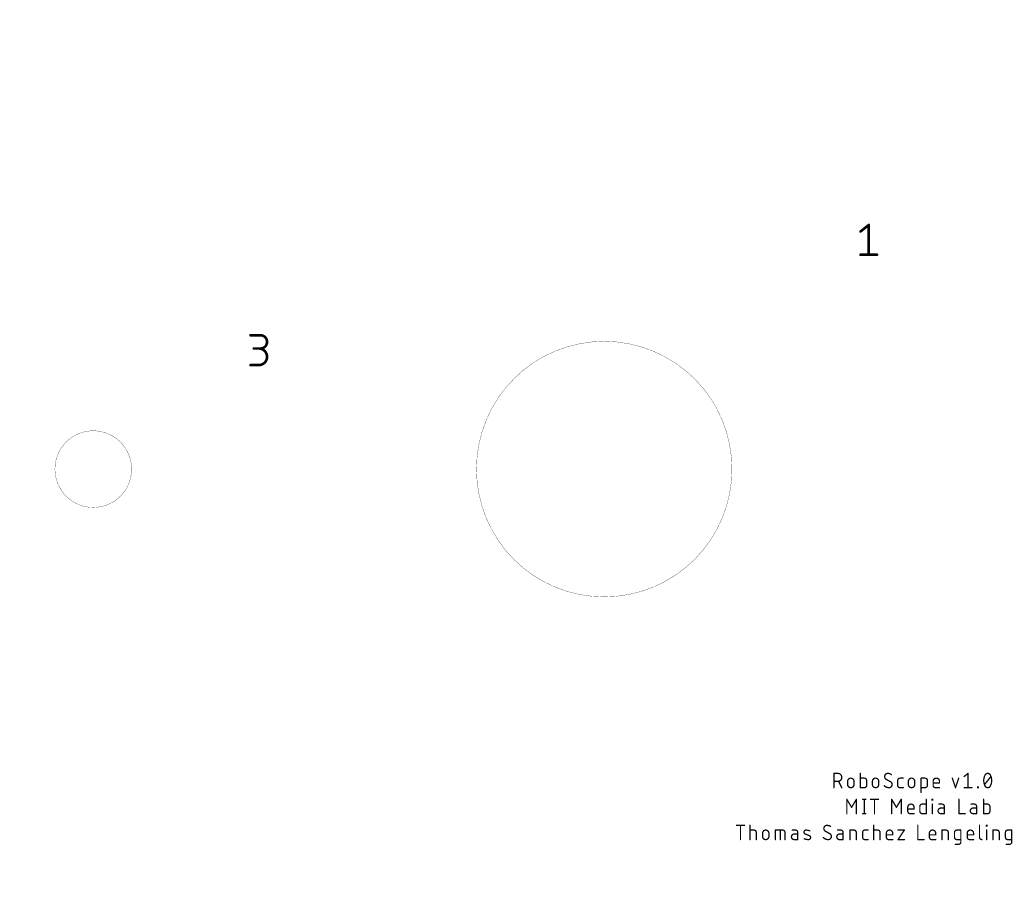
# Model space of a CAD drawing. Extents: x 2 to 74, y 3 to 153.
# Drawn here: x 35.22 to 74.1, y 3.09 to 36.67 of the extents above; entities that cross this region are included whole.
import ezdxf

# ---------------------------------------------------------------- set-up
doc = ezdxf.new("R2010")
doc.units = 0
doc.layers.add('20', color=31, linetype='CONTINUOUS')
doc.layers.add('21', color=253, linetype='CONTINUOUS')

msp = doc.modelspace()

# ---------------------------------------------------------------- linework, layer by layer
at = {"layer": '20', "const_width": 0.01}
for points in [[(74.0933, 153.0944), (74.0933, 3.0944)], [(74.0933, 3.0944), (2.0933, 3.0944)]]:
    msp.add_lwpolyline(points, dxfattribs=at)
at = {"layer": '20'}
for points, const_width in [([(58.0933, 14.0944, 1), (58.0933, 24.0944, 1), (58.0933, 14.0944)], 0.01), ([(38.0933, 17.5944, 1), (38.0933, 20.5944, 1), (38.0933, 17.5944)], 0.01), ([(74.0908, 3.0944, 1), (74.0958, 3.0944)], 0.005), ([(74.0933, 3.0919, 1), (74.0933, 3.0969)], 0.005)]:
    msp.add_lwpolyline(points, format="xyb", dxfattribs=dict(at, const_width=const_width))
at = {"layer": '21'}
for points, const_width in [([(68.1228, 28.3916), (68.4474, 28.6512)], 0.1016), ([(68.4474, 28.6512), (68.4474, 27.4828)], 0.1016), ([(68.1228, 27.4828), (68.7719, 27.4828)], 0.1016), ([(44.2468, 24.3332), (44.6363, 24.3332)], 0.1016), ([(44.6363, 23.8139), (44.3766, 23.8139)], 0.1016), ([(44.2468, 23.1648), (44.5714, 23.1648)], 0.1016), ([(67.0814, 6.6294), (67.0814, 7.1882)], 0.0508), ([(67.0814, 7.1882), (67.2366, 7.1882)], 0.0508), ([(68.1176, 7.1882), (68.1176, 6.6294)], 0.0508), ([(68.2728, 7.0019), (68.1176, 7.0019)], 0.0508), ([(69.6715, 7.0019), (69.7957, 7.0019)], 0.0508), ([(70.495, 6.4431), (70.495, 7.0019)], 0.0508), ([(70.495, 7.0019), (70.6502, 7.0019)], 0.0508), ([(71.7174, 7.0019), (71.8415, 6.6294)], 0.0508), ([(71.8415, 6.6294), (71.9657, 7.0019)], 0.0508), ([(72.1801, 7.064), (72.3353, 7.1882)], 0.0508), ([(72.3353, 7.1882), (72.3353, 6.6294)], 0.0508), ([(72.9792, 6.7536), (73.2276, 7.064)], 0.0508), ([(67.2366, 6.8778), (67.0814, 6.8778)], 0.0508), ([(67.3918, 6.6294), (67.2677, 6.8778)], 0.0508), ([(67.6209, 6.7536), (67.6209, 6.8778)], 0.0508), ([(67.8693, 6.8778), (67.8693, 6.7536)], 0.0508), ([(68.1176, 6.6294), (68.2728, 6.6294)], 0.0508), ([(68.3659, 6.7225), (68.3659, 6.9088)], 0.0508), ([(68.5902, 6.7536), (68.5902, 6.8778)], 0.0508), ([(68.8385, 6.8778), (68.8385, 6.7536)], 0.0508), ([(69.3012, 6.8622), (69.1305, 6.9554)], 0.0508), ([(69.5784, 6.7225), (69.5784, 6.9088)], 0.0508), ([(69.7957, 6.6294), (69.6715, 6.6294)], 0.0508), ([(69.9983, 6.7536), (69.9983, 6.8778)], 0.0508), ([(70.2467, 6.8778), (70.2467, 6.7536)], 0.0508), ([(70.6502, 6.6294), (70.495, 6.6294)], 0.0508), ([(70.7433, 6.9088), (70.7433, 6.7225)], 0.0508), ([(70.9676, 6.7225), (70.9676, 6.8778)], 0.0508), ([(71.2159, 6.8157), (70.9676, 6.8157)], 0.0508), ([(71.2159, 6.6294), (71.0607, 6.6294)], 0.0508), ([(71.2159, 6.8778), (71.2159, 6.8157)], 0.0508), ([(72.1801, 6.6294), (72.4905, 6.6294)], 0.0508), ([(72.7038, 6.6294), (72.7038, 6.6604)], 0.0508), ([(72.7038, 6.6604), (72.7349, 6.6604)], 0.0508), ([(72.7349, 6.6294), (72.7038, 6.6294)], 0.0508), ([(72.7349, 6.6604), (72.7349, 6.6294)], 0.0508), ([(67.5894, 5.6134), (67.5894, 6.1722)], 0.0508), ([(67.5894, 6.1722), (67.7757, 5.8618)], 0.0508), ([(67.7757, 5.8618), (67.9619, 6.1722)], 0.0508), ([(67.9619, 6.1722), (67.9619, 5.6134)], 0.0508), ([(68.2074, 6.1722), (68.3315, 6.1722)], 0.0508), ([(68.2694, 6.1722), (68.2694, 5.6134)], 0.0508), ([(68.5166, 6.1722), (68.827, 6.1722)], 0.0508), ([(68.6718, 5.6134), (68.6718, 6.1722)], 0.0508), ([(69.345, 5.6134), (69.345, 6.1722)], 0.0508), ([(69.345, 6.1722), (69.5313, 5.8618)], 0.0508), ([(69.5313, 5.8618), (69.7176, 6.1722)], 0.0508), ([(69.7176, 6.1722), (69.7176, 5.6134)], 0.0508), ([(69.9741, 5.7065), (69.9741, 5.8618)], 0.0508), ([(70.2224, 5.8618), (70.2224, 5.7997)], 0.0508), ([(70.4467, 5.7065), (70.4467, 5.8928)], 0.0508), ([(70.5398, 5.9859), (70.695, 5.9859)], 0.0508), ([(70.695, 6.1722), (70.695, 5.6134)], 0.0508), ([(70.924, 6.1412), (70.924, 6.1722)], 0.0508), ([(70.924, 6.1722), (70.955, 6.1722)], 0.0508), ([(70.955, 6.1412), (70.924, 6.1412)], 0.0508), ([(70.9395, 5.6134), (70.9395, 5.9859)], 0.0508), ([(70.955, 6.1722), (70.955, 6.1412)], 0.0508), ([(71.3151, 5.9859), (71.1909, 5.9859)], 0.0508), ([(71.4082, 5.8307), (71.2685, 5.8307)], 0.0508), ([(71.4082, 5.6134), (71.4082, 5.8928)], 0.0508), ([(71.9741, 6.1722), (71.9741, 5.6134)], 0.0508), ([(72.577, 5.9859), (72.4528, 5.9859)], 0.0508), ([(72.6701, 5.8307), (72.5304, 5.8307)], 0.0508), ([(72.6701, 5.6134), (72.6701, 5.8928)], 0.0508), ([(72.9396, 6.1722), (72.9396, 5.6134)], 0.0508), ([(73.0948, 5.9859), (72.9396, 5.9859)], 0.0508), ([(73.1879, 5.7065), (73.1879, 5.8928)], 0.0508), ([(68.2074, 5.6134), (68.3315, 5.6134)], 0.0508), ([(70.2224, 5.7997), (69.9741, 5.7997)], 0.0508), ([(70.2224, 5.6134), (70.0672, 5.6134)], 0.0508), ([(70.695, 5.6134), (70.5398, 5.6134)], 0.0508), ([(71.2685, 5.6134), (71.4082, 5.6134)], 0.0508), ([(71.9741, 5.6134), (72.2224, 5.6134)], 0.0508), ([(72.5304, 5.6134), (72.6701, 5.6134)], 0.0508), ([(72.9396, 5.6134), (73.0948, 5.6134)], 0.0508), ([(63.2714, 5.1562), (63.5818, 5.1562)], 0.0508), ([(63.4266, 4.5974), (63.4266, 5.1562)], 0.0508), ([(63.7962, 4.5974), (63.7962, 5.1562)], 0.0508), ([(68.6425, 4.5974), (68.6425, 5.1562)], 0.0508), ([(70.3682, 5.1562), (70.3682, 4.5974)], 0.0508), ([(72.7825, 5.1562), (72.7825, 4.6905)], 0.0508), ([(73.0488, 5.1252), (73.0488, 5.1562)], 0.0508), ([(73.0488, 5.1562), (73.0798, 5.1562)], 0.0508), ([(73.0798, 5.1252), (73.0488, 5.1252)], 0.0508), ([(73.0798, 5.1562), (73.0798, 5.1252)], 0.0508), ([(63.7962, 4.9699), (63.9514, 4.9699)], 0.0508), ([(64.0446, 4.8768), (64.0446, 4.5974)], 0.0508), ([(64.29, 4.7216), (64.29, 4.8458)], 0.0508), ([(64.5383, 4.8458), (64.5383, 4.7216)], 0.0508), ([(64.7948, 4.5974), (64.7948, 4.9699)], 0.0508), ([(64.7948, 4.9699), (65.0742, 4.9699)], 0.0508), ([(64.9811, 4.5974), (64.9811, 4.9699)], 0.0508), ([(65.1674, 4.8768), (65.1674, 4.5974)], 0.0508), ([(65.5762, 4.9699), (65.452, 4.9699)], 0.0508), ([(65.6693, 4.8147), (65.5296, 4.8147)], 0.0508), ([(65.6693, 4.5974), (65.6693, 4.8768)], 0.0508), ([(66.1194, 4.7526), (65.9642, 4.8147)], 0.0508), ([(66.9213, 4.8302), (66.7506, 4.9234)], 0.0508), ([(67.3501, 4.9699), (67.2259, 4.9699)], 0.0508), ([(67.4432, 4.8147), (67.3035, 4.8147)], 0.0508), ([(67.4432, 4.5974), (67.4432, 4.8768)], 0.0508), ([(67.7098, 4.5974), (67.7098, 4.9699)], 0.0508), ([(67.7098, 4.9699), (67.865, 4.9699)], 0.0508), ([(67.9582, 4.8768), (67.9582, 4.5974)], 0.0508), ([(68.2043, 4.6905), (68.2043, 4.8768)], 0.0508), ([(68.2974, 4.9699), (68.4216, 4.9699)], 0.0508), ([(68.6425, 4.9699), (68.7977, 4.9699)], 0.0508), ([(68.8909, 4.8768), (68.8909, 4.5974)], 0.0508), ([(69.1363, 4.6905), (69.1363, 4.8458)], 0.0508), ([(69.3846, 4.7837), (69.1363, 4.7837)], 0.0508), ([(69.3846, 4.8458), (69.3846, 4.7837)], 0.0508), ([(69.5935, 4.9699), (69.8418, 4.9699)], 0.0508), ([(69.8418, 4.9699), (69.5935, 4.5974)], 0.0508), ([(70.8188, 4.6905), (70.8188, 4.8458)], 0.0508), ([(71.0671, 4.7837), (70.8188, 4.7837)], 0.0508), ([(71.0671, 4.8458), (71.0671, 4.7837)], 0.0508), ([(71.3125, 4.5974), (71.3125, 4.9699)], 0.0508), ([(71.3125, 4.9699), (71.4678, 4.9699)], 0.0508), ([(71.5609, 4.8768), (71.5609, 4.5974)], 0.0508), ([(71.8034, 4.6905), (71.8034, 4.8768)], 0.0508), ([(71.8965, 4.9699), (72.0518, 4.9699)], 0.0508), ([(72.0518, 4.9699), (72.0518, 4.5043)], 0.0508), ([(72.3001, 4.6905), (72.3001, 4.8458)], 0.0508), ([(72.5484, 4.7837), (72.3001, 4.7837)], 0.0508), ([(72.5484, 4.8458), (72.5484, 4.7837)], 0.0508), ([(73.0643, 4.5974), (73.0643, 4.9699)], 0.0508), ([(73.3059, 4.5974), (73.3059, 4.9699)], 0.0508), ([(73.3059, 4.9699), (73.4611, 4.9699)], 0.0508), ([(73.5543, 4.8768), (73.5543, 4.5974)], 0.0508), ([(73.7968, 4.6905), (73.7968, 4.8768)], 0.0508), ([(73.8899, 4.9699), (74.0451, 4.9699)], 0.0508), ([(74.0451, 4.9699), (74.0451, 4.5043)], 0.0508), ([(65.5296, 4.5974), (65.6693, 4.5974)], 0.0508), ([(67.3035, 4.5974), (67.4432, 4.5974)], 0.0508), ([(68.4216, 4.5974), (68.2974, 4.5974)], 0.0508), ([(69.3846, 4.5974), (69.2294, 4.5974)], 0.0508), ([(69.5935, 4.5974), (69.8418, 4.5974)], 0.0508), ([(70.3682, 4.5974), (70.6166, 4.5974)], 0.0508), ([(71.0671, 4.5974), (70.9119, 4.5974)], 0.0508), ([(71.9586, 4.4111), (71.8345, 4.4111)], 0.0508), ([(72.0518, 4.5974), (71.8965, 4.5974)], 0.0508), ([(72.5484, 4.5974), (72.3932, 4.5974)], 0.0508), ([(73.952, 4.4111), (73.8278, 4.4111)], 0.0508), ([(74.0451, 4.5974), (73.8899, 4.5974)], 0.0508)]:
    msp.add_lwpolyline(points, dxfattribs=dict(at, const_width=const_width))
for points, const_width in [([(68.1069, 28.4114, 1), (68.1387, 28.3717)], 0.0508), ([(68.4728, 28.6512, 1), (68.422, 28.6512)], 0.0508), ([(68.4632, 28.6314, 1), (68.4315, 28.671)], 0.0508), ([(68.1228, 27.5082, 1), (68.1228, 27.4574)], 0.0508), ([(68.422, 27.4828, 1), (68.4728, 27.4828)], 0.0508), ([(68.7719, 27.4574, 1), (68.7719, 27.5082)], 0.0508), ([(44.2468, 24.3586, 1), (44.2468, 24.3078)], 0.0508), ([(44.6363, 23.8139, 1), (44.6363, 24.3332)], 0.1016), ([(44.6363, 24.3586, 1), (44.6363, 24.3078)], 0.0508), ([(44.6363, 24.3078, 1), (44.6363, 24.3586)], 0.0508), ([(44.3766, 23.8393, 1), (44.3766, 23.7885)], 0.0508), ([(44.5714, 23.1648, 1), (44.5714, 23.8139)], 0.1016), ([(44.5714, 23.8393, 1), (44.5714, 23.7885)], 0.0508), ([(44.6363, 23.8393, 1), (44.6363, 23.7885)], 0.0508), ([(44.6363, 23.7885, 1), (44.6363, 23.8393)], 0.0508), ([(44.2468, 23.1902, 1), (44.2468, 23.1394)], 0.0508), ([(44.5714, 23.1902, 1), (44.5714, 23.1394)], 0.0508), ([(44.5714, 23.1394, 1), (44.5714, 23.1902)], 0.0508), ([(67.0941, 7.1882, 1), (67.0687, 7.1882)], 0.0254), ([(67.0814, 7.2009, 1), (67.0814, 7.1755)], 0.0254), ([(67.2366, 6.8778, 1), (67.2366, 7.1882)], 0.0508), ([(67.2366, 7.2009, 1), (67.2366, 7.1755)], 0.0254), ([(67.2366, 7.1755, 1), (67.2366, 7.2009)], 0.0254), ([(67.8692, 6.8778, 1), (67.6209, 6.8778)], 0.0508), ([(68.1303, 7.1882, 1), (68.1049, 7.1882)], 0.0254), ([(68.1176, 7.0146, 1), (68.1176, 6.9892)], 0.0254), ([(68.3659, 6.9088, 0.4142), (68.2728, 7.0019)], 0.0508), ([(68.2728, 7.0146, 1), (68.2728, 6.9892)], 0.0254), ([(68.2728, 6.9892, 1), (68.2728, 7.0146)], 0.0254), ([(68.8385, 6.8778, 1), (68.5902, 6.8778)], 0.0508), ([(69.1926, 7.1882, 0.4142), (69.0684, 7.064)], 0.0508), ([(69.0684, 7.064, 0.2656), (69.1305, 6.9554)], 0.0508), ([(69.0811, 7.064, 1), (69.0557, 7.064)], 0.0254), ([(69.0557, 7.064, 1), (69.0811, 7.064)], 0.0254), ([(69.3323, 7.1416, 0.1623), (69.1926, 7.1882)], 0.0508), ([(69.1926, 7.2009, 1), (69.1926, 7.1755)], 0.0254), ([(69.1926, 7.1755, 1), (69.1926, 7.2009)], 0.0254), ([(69.3247, 7.1315, 1), (69.3399, 7.1518)], 0.0254), ([(69.6715, 7.0019, 0.4142), (69.5784, 6.9088)], 0.0508), ([(69.6715, 7.0146, 1), (69.6715, 6.9892)], 0.0254), ([(69.6715, 6.9892, 1), (69.6715, 7.0146)], 0.0254), ([(69.7957, 6.9892, 1), (69.7957, 7.0146)], 0.0254), ([(70.2467, 6.8778, 1), (69.9983, 6.8778)], 0.0508), ([(70.5077, 7.0019, 1), (70.4823, 7.0019)], 0.0254), ([(70.495, 7.0146, 1), (70.495, 6.9892)], 0.0254), ([(70.7433, 6.9088, 0.4142), (70.6502, 7.0019)], 0.0508), ([(70.6502, 7.0146, 1), (70.6502, 6.9892)], 0.0254), ([(70.6502, 6.9892, 1), (70.6502, 7.0146)], 0.0254), ([(71.2159, 6.8778, 1), (70.9676, 6.8778)], 0.0508), ([(71.7294, 7.0059, 1), (71.7053, 6.9979)], 0.0254), ([(71.9778, 6.9979, 1), (71.9537, 7.0059)], 0.0254), ([(72.1722, 7.0739, 1), (72.188, 7.0541)], 0.0254), ([(72.348, 7.1882, 1), (72.3226, 7.1882)], 0.0254), ([(72.3433, 7.1783, 1), (72.3274, 7.1981)], 0.0254), ([(72.9948, 7.1106, 0.1139), (72.9482, 6.9088)], 0.0508), ([(72.9827, 7.1147, 1), (73.0068, 7.1065)], 0.0254), ([(73.1034, 7.1882, 0.3205), (72.9948, 7.1106)], 0.0508), ([(73.0062, 7.105, 1), (72.9833, 7.1162)], 0.0254), ([(73.2121, 7.1106, 0.3205), (73.1034, 7.1882)], 0.0508), ([(73.1034, 7.2009, 1), (73.1034, 7.1755)], 0.0254), ([(73.1034, 7.1755, 1), (73.1034, 7.2009)], 0.0254), ([(73.2586, 6.9088, 0.1139), (73.2121, 7.1106)], 0.0508), ([(73.2235, 7.1162, 1), (73.2007, 7.105)], 0.0254), ([(73.2001, 7.1065, 1), (73.2241, 7.1147)], 0.0254), ([(73.2375, 7.0561, 1), (73.2177, 7.072)], 0.0254), ([(67.0814, 6.8905, 1), (67.0814, 6.8651)], 0.0254), ([(67.0687, 6.6294, 1), (67.0941, 6.6294)], 0.0254), ([(67.2366, 6.8905, 1), (67.2366, 6.8651)], 0.0254), ([(67.2366, 6.8651, 1), (67.2366, 6.8905)], 0.0254), ([(67.279, 6.8834, 1), (67.2563, 6.8721)], 0.0254), ([(67.3805, 6.6237, 1), (67.4032, 6.6351)], 0.0254), ([(67.6336, 6.8778, 1), (67.6082, 6.8778)], 0.0254), ([(67.6082, 6.8778, 1), (67.6336, 6.8778)], 0.0254), ([(67.6209, 6.7536, 1), (67.8693, 6.7536)], 0.0508), ([(67.6336, 6.7536, 1), (67.6082, 6.7536)], 0.0254), ([(67.6082, 6.7536, 1), (67.6336, 6.7536)], 0.0254), ([(67.8565, 6.8778, 1), (67.8819, 6.8778)], 0.0254), ([(67.882, 6.8778, 1), (67.8566, 6.8778)], 0.0254), ([(67.882, 6.7536, 1), (67.8566, 6.7536)], 0.0254), ([(67.8566, 6.7536, 1), (67.882, 6.7536)], 0.0254), ([(68.1176, 6.6421, 1), (68.1176, 6.6167)], 0.0254), ([(68.1049, 6.6294, 1), (68.1303, 6.6294)], 0.0254), ([(68.2728, 6.6294, 0.4142), (68.3659, 6.7225)], 0.0508), ([(68.2728, 6.6421, 1), (68.2728, 6.6167)], 0.0254), ([(68.2728, 6.6167, 1), (68.2728, 6.6421)], 0.0254), ([(68.3786, 6.9088, 1), (68.3532, 6.9088)], 0.0254), ([(68.3532, 6.9088, 1), (68.3786, 6.9088)], 0.0254), ([(68.3786, 6.7225, 1), (68.3532, 6.7225)], 0.0254), ([(68.3532, 6.7225, 1), (68.3786, 6.7225)], 0.0254), ([(68.6029, 6.8778, 1), (68.5775, 6.8778)], 0.0254), ([(68.5775, 6.8778, 1), (68.6029, 6.8778)], 0.0254), ([(68.5902, 6.7536, 1), (68.8385, 6.7536)], 0.0508), ([(68.6029, 6.7536, 1), (68.5775, 6.7536)], 0.0254), ([(68.5775, 6.7536, 1), (68.6029, 6.7536)], 0.0254), ([(68.8512, 6.8778, 1), (68.8258, 6.8778)], 0.0254), ([(68.8258, 6.8778, 1), (68.8512, 6.8778)], 0.0254), ([(68.8512, 6.7536, 1), (68.8258, 6.7536)], 0.0254), ([(68.8258, 6.7536, 1), (68.8512, 6.7536)], 0.0254), ([(69.0529, 6.707, 0.2), (69.2391, 6.6294)], 0.0508), ([(69.0619, 6.716, 1), (69.0439, 6.6981)], 0.0254), ([(69.1366, 6.9665, 1), (69.1244, 6.9442)], 0.0254), ([(69.124, 6.9444, 1), (69.1369, 6.9663)], 0.0254), ([(69.2391, 6.6294, 0.4142), (69.3633, 6.7536)], 0.0508), ([(69.2391, 6.6421, 1), (69.2391, 6.6167)], 0.0254), ([(69.2391, 6.6167, 1), (69.2391, 6.6421)], 0.0254), ([(69.3077, 6.8732, 1), (69.2948, 6.8513)], 0.0254), ([(69.3633, 6.7536, 0.2656), (69.3012, 6.8622)], 0.0508), ([(69.2952, 6.8511, 1), (69.3073, 6.8734)], 0.0254), ([(69.376, 6.7536, 1), (69.3506, 6.7536)], 0.0254), ([(69.3506, 6.7536, 1), (69.376, 6.7536)], 0.0254), ([(69.591, 6.9088, 1), (69.5657, 6.9088)], 0.0254), ([(69.5657, 6.9088, 1), (69.591, 6.9088)], 0.0254), ([(69.5784, 6.7225, 0.4142), (69.6715, 6.6294)], 0.0508), ([(69.591, 6.7225, 1), (69.5657, 6.7225)], 0.0254), ([(69.5657, 6.7225, 1), (69.591, 6.7225)], 0.0254), ([(69.6715, 6.6421, 1), (69.6715, 6.6167)], 0.0254), ([(69.6715, 6.6167, 1), (69.6715, 6.6421)], 0.0254), ([(69.7957, 6.6167, 1), (69.7957, 6.6421)], 0.0254), ([(70.011, 6.8778, 1), (69.9856, 6.8778)], 0.0254), ([(69.9856, 6.8778, 1), (70.011, 6.8778)], 0.0254), ([(69.9983, 6.7536, 1), (70.2467, 6.7536)], 0.0508), ([(70.011, 6.7536, 1), (69.9856, 6.7536)], 0.0254), ([(69.9856, 6.7536, 1), (70.011, 6.7536)], 0.0254), ([(70.2594, 6.8778, 1), (70.234, 6.8778)], 0.0254), ([(70.234, 6.8778, 1), (70.2594, 6.8778)], 0.0254), ([(70.2594, 6.7536, 1), (70.234, 6.7536)], 0.0254), ([(70.234, 6.7536, 1), (70.2594, 6.7536)], 0.0254), ([(70.495, 6.6421, 1), (70.495, 6.6167)], 0.0254), ([(70.6502, 6.6294, 0.4142), (70.7433, 6.7225)], 0.0508), ([(70.6502, 6.6421, 1), (70.6502, 6.6167)], 0.0254), ([(70.6502, 6.6167, 1), (70.6502, 6.6421)], 0.0254), ([(70.756, 6.9088, 1), (70.7306, 6.9088)], 0.0254), ([(70.7306, 6.9088, 1), (70.756, 6.9088)], 0.0254), ([(70.756, 6.7225, 1), (70.7306, 6.7225)], 0.0254), ([(70.7306, 6.7225, 1), (70.756, 6.7225)], 0.0254), ([(70.9803, 6.8778, 1), (70.9549, 6.8778)], 0.0254), ([(70.9549, 6.8778, 1), (70.9803, 6.8778)], 0.0254), ([(70.9676, 6.8284, 1), (70.9676, 6.803)], 0.0254), ([(70.9676, 6.7225, 0.4142), (71.0607, 6.6294)], 0.0508), ([(70.9803, 6.7225, 1), (70.9549, 6.7225)], 0.0254), ([(70.9549, 6.7225, 1), (70.9803, 6.7225)], 0.0254), ([(71.0607, 6.6421, 1), (71.0607, 6.6167)], 0.0254), ([(71.0607, 6.6167, 1), (71.0607, 6.6421)], 0.0254), ([(71.2286, 6.8778, 1), (71.2032, 6.8778)], 0.0254), ([(71.2032, 6.8778, 1), (71.2286, 6.8778)], 0.0254), ([(71.2032, 6.8157, 1), (71.2286, 6.8157)], 0.0254), ([(71.2159, 6.803, 1), (71.2159, 6.8284)], 0.0254), ([(71.2159, 6.6167, 1), (71.2159, 6.6421)], 0.0254), ([(71.8295, 6.6334, 1), (71.8536, 6.6254)], 0.0254), ([(71.8295, 6.6254, 1), (71.8536, 6.6334)], 0.0254), ([(72.1801, 6.6421, 1), (72.1801, 6.6167)], 0.0254), ([(72.3226, 6.6294, 1), (72.348, 6.6294)], 0.0254), ([(72.4905, 6.6167, 1), (72.4905, 6.6421)], 0.0254), ([(72.7165, 6.6604, 1), (72.6911, 6.6604)], 0.0254), ([(72.7038, 6.6731, 1), (72.7038, 6.6477)], 0.0254), ([(72.7038, 6.6421, 1), (72.7038, 6.6167)], 0.0254), ([(72.6911, 6.6294, 1), (72.7165, 6.6294)], 0.0254), ([(72.7476, 6.6604, 1), (72.7222, 6.6604)], 0.0254), ([(72.7222, 6.6294, 1), (72.7476, 6.6294)], 0.0254), ([(72.7349, 6.6477, 1), (72.7349, 6.6731)], 0.0254), ([(72.7349, 6.6167, 1), (72.7349, 6.6421)], 0.0254), ([(72.9482, 6.9088, 0.1139), (72.9948, 6.707)], 0.0508), ([(72.9609, 6.9088, 1), (72.9355, 6.9088)], 0.0254), ([(72.9355, 6.9088, 1), (72.9609, 6.9088)], 0.0254), ([(72.9693, 6.7615, 1), (72.9892, 6.7456)], 0.0254), ([(73.0068, 6.7111, 1), (72.9827, 6.7029)], 0.0254), ([(72.9948, 6.707, 0.3205), (73.1034, 6.6294)], 0.0508), ([(72.9833, 6.7014, 1), (73.0062, 6.7126)], 0.0254), ([(73.1034, 6.6294, 0.3205), (73.2121, 6.707)], 0.0508), ([(73.1034, 6.6421, 1), (73.1034, 6.6167)], 0.0254), ([(73.1034, 6.6167, 1), (73.1034, 6.6421)], 0.0254), ([(73.2006, 6.7126, 1), (73.2235, 6.7014)], 0.0254), ([(73.2121, 6.707, 0.1139), (73.2586, 6.9088)], 0.0508), ([(73.2241, 6.7029, 1), (73.2, 6.7111)], 0.0254), ([(73.2713, 6.9088, 1), (73.2459, 6.9088)], 0.0254), ([(73.2459, 6.9088, 1), (73.2713, 6.9088)], 0.0254), ([(70.4823, 6.4431, 1), (70.5077, 6.4431)], 0.0254), ([(67.6021, 6.1722, 1), (67.5767, 6.1722)], 0.0254), ([(67.6003, 6.1787, 1), (67.5785, 6.1657)], 0.0254), ([(67.7648, 5.8683, 1), (67.7866, 5.8552)], 0.0254), ([(67.7648, 5.8552, 1), (67.7866, 5.8683)], 0.0254), ([(67.9746, 6.1722, 1), (67.9492, 6.1722)], 0.0254), ([(67.9728, 6.1657, 1), (67.951, 6.1787)], 0.0254), ([(68.2074, 6.1849, 1), (68.2074, 6.1595)], 0.0254), ([(68.2821, 6.1722, 1), (68.2567, 6.1722)], 0.0254), ([(68.3315, 6.1595, 1), (68.3315, 6.1849)], 0.0254), ([(68.5166, 6.1849, 1), (68.5166, 6.1595)], 0.0254), ([(68.6845, 6.1722, 1), (68.6591, 6.1722)], 0.0254), ([(68.827, 6.1595, 1), (68.827, 6.1849)], 0.0254), ([(69.3577, 6.1722, 1), (69.3323, 6.1722)], 0.0254), ([(69.3559, 6.1787, 1), (69.3342, 6.1657)], 0.0254), ([(69.5204, 5.8683, 1), (69.5422, 5.8552)], 0.0254), ([(69.5204, 5.8552, 1), (69.5422, 5.8683)], 0.0254), ([(69.7303, 6.1722, 1), (69.7049, 6.1722)], 0.0254), ([(69.7285, 6.1657, 1), (69.7067, 6.1787)], 0.0254), ([(70.2224, 5.8618, 1), (69.9741, 5.8618)], 0.0508), ([(69.9868, 5.8618, 1), (69.9614, 5.8618)], 0.0254), ([(69.9614, 5.8618, 1), (69.9868, 5.8618)], 0.0254), ([(70.2351, 5.8618, 1), (70.2097, 5.8618)], 0.0254), ([(70.2097, 5.8618, 1), (70.2351, 5.8618)], 0.0254), ([(70.5398, 5.9859, 0.4142), (70.4467, 5.8928)], 0.0508), ([(70.4594, 5.8928, 1), (70.434, 5.8928)], 0.0254), ([(70.434, 5.8928, 1), (70.4594, 5.8928)], 0.0254), ([(70.5398, 5.9986, 1), (70.5398, 5.9732)], 0.0254), ([(70.5398, 5.9732, 1), (70.5398, 5.9986)], 0.0254), ([(70.7077, 6.1722, 1), (70.6823, 6.1722)], 0.0254), ([(70.695, 5.9732, 1), (70.695, 5.9986)], 0.0254), ([(70.9367, 6.1722, 1), (70.9113, 6.1722)], 0.0254), ([(70.924, 6.1849, 1), (70.924, 6.1595)], 0.0254), ([(70.924, 6.1539, 1), (70.924, 6.1285)], 0.0254), ([(70.9113, 6.1412, 1), (70.9367, 6.1412)], 0.0254), ([(70.9522, 5.9859, 1), (70.9268, 5.9859)], 0.0254), ([(70.9677, 6.1722, 1), (70.9423, 6.1722)], 0.0254), ([(70.9423, 6.1412, 1), (70.9677, 6.1412)], 0.0254), ([(70.955, 6.1595, 1), (70.955, 6.1849)], 0.0254), ([(70.955, 6.1285, 1), (70.955, 6.1539)], 0.0254), ([(71.2685, 5.8307, 1), (71.2685, 5.6134)], 0.0508), ([(71.1909, 5.9986, 1), (71.1909, 5.9732)], 0.0254), ([(71.2685, 5.8434, 1), (71.2685, 5.818)], 0.0254), ([(71.2685, 5.818, 1), (71.2685, 5.8434)], 0.0254), ([(71.4082, 5.8928, 0.4142), (71.3151, 5.9859)], 0.0508), ([(71.3151, 5.9986, 1), (71.3151, 5.9732)], 0.0254), ([(71.3151, 5.9732, 1), (71.3151, 5.9986)], 0.0254), ([(71.4209, 5.8928, 1), (71.3955, 5.8928)], 0.0254), ([(71.3955, 5.8928, 1), (71.4209, 5.8928)], 0.0254), ([(71.4082, 5.818, 1), (71.4082, 5.8434)], 0.0254), ([(71.9868, 6.1722, 1), (71.9614, 6.1722)], 0.0254), ([(72.5304, 5.8307, 1), (72.5304, 5.6134)], 0.0508), ([(72.4528, 5.9986, 1), (72.4528, 5.9732)], 0.0254), ([(72.5304, 5.8434, 1), (72.5304, 5.818)], 0.0254), ([(72.5304, 5.818, 1), (72.5304, 5.8434)], 0.0254), ([(72.6701, 5.8928, 0.4142), (72.577, 5.9859)], 0.0508), ([(72.577, 5.9986, 1), (72.577, 5.9732)], 0.0254), ([(72.577, 5.9732, 1), (72.577, 5.9986)], 0.0254), ([(72.6828, 5.8928, 1), (72.6574, 5.8928)], 0.0254), ([(72.6574, 5.8928, 1), (72.6828, 5.8928)], 0.0254), ([(72.6701, 5.818, 1), (72.6701, 5.8434)], 0.0254), ([(72.9523, 6.1722, 1), (72.9269, 6.1722)], 0.0254), ([(72.9396, 5.9986, 1), (72.9396, 5.9732)], 0.0254), ([(73.1879, 5.8928, 0.4142), (73.0948, 5.9859)], 0.0508), ([(73.0948, 5.9986, 1), (73.0948, 5.9732)], 0.0254), ([(73.0948, 5.9732, 1), (73.0948, 5.9986)], 0.0254), ([(73.2006, 5.8928, 1), (73.1752, 5.8928)], 0.0254), ([(73.1752, 5.8928, 1), (73.2006, 5.8928)], 0.0254), ([(67.5767, 5.6134, 1), (67.6021, 5.6134)], 0.0254), ([(67.9492, 5.6134, 1), (67.9746, 5.6134)], 0.0254), ([(68.2074, 5.6261, 1), (68.2074, 5.6007)], 0.0254), ([(68.2567, 5.6134, 1), (68.2821, 5.6134)], 0.0254), ([(68.3315, 5.6007, 1), (68.3315, 5.6261)], 0.0254), ([(68.6591, 5.6134, 1), (68.6845, 5.6134)], 0.0254), ([(69.3323, 5.6134, 1), (69.3577, 5.6134)], 0.0254), ([(69.7049, 5.6134, 1), (69.7303, 5.6134)], 0.0254), ([(69.9741, 5.8124, 1), (69.9741, 5.787)], 0.0254), ([(69.9741, 5.7065, 0.4142), (70.0672, 5.6134)], 0.0508), ([(69.9868, 5.7065, 1), (69.9614, 5.7065)], 0.0254), ([(69.9614, 5.7065, 1), (69.9868, 5.7065)], 0.0254), ([(70.0672, 5.6261, 1), (70.0672, 5.6007)], 0.0254), ([(70.0672, 5.6007, 1), (70.0672, 5.6261)], 0.0254), ([(70.2097, 5.7997, 1), (70.2351, 5.7997)], 0.0254), ([(70.2224, 5.787, 1), (70.2224, 5.8124)], 0.0254), ([(70.2224, 5.6007, 1), (70.2224, 5.6261)], 0.0254), ([(70.4467, 5.7065, 0.4142), (70.5398, 5.6134)], 0.0508), ([(70.4594, 5.7065, 1), (70.434, 5.7065)], 0.0254), ([(70.434, 5.7065, 1), (70.4594, 5.7065)], 0.0254), ([(70.5398, 5.6261, 1), (70.5398, 5.6007)], 0.0254), ([(70.5398, 5.6007, 1), (70.5398, 5.6261)], 0.0254), ([(70.6823, 5.6134, 1), (70.7077, 5.6134)], 0.0254), ([(70.695, 5.6007, 1), (70.695, 5.6261)], 0.0254), ([(70.9268, 5.6134, 1), (70.9522, 5.6134)], 0.0254), ([(71.2685, 5.6261, 1), (71.2685, 5.6007)], 0.0254), ([(71.2685, 5.6007, 1), (71.2685, 5.6261)], 0.0254), ([(71.3955, 5.6134, 1), (71.4209, 5.6134)], 0.0254), ([(71.4082, 5.6007, 1), (71.4082, 5.6261)], 0.0254), ([(71.9741, 5.6261, 1), (71.9741, 5.6007)], 0.0254), ([(71.9614, 5.6134, 1), (71.9868, 5.6134)], 0.0254), ([(72.2224, 5.6007, 1), (72.2224, 5.6261)], 0.0254), ([(72.5304, 5.6261, 1), (72.5304, 5.6007)], 0.0254), ([(72.5304, 5.6007, 1), (72.5304, 5.6261)], 0.0254), ([(72.6574, 5.6134, 1), (72.6828, 5.6134)], 0.0254), ([(72.6701, 5.6007, 1), (72.6701, 5.6261)], 0.0254), ([(72.9396, 5.6261, 1), (72.9396, 5.6007)], 0.0254), ([(72.9269, 5.6134, 1), (72.9523, 5.6134)], 0.0254), ([(73.0948, 5.6134, 0.4142), (73.1879, 5.7065)], 0.0508), ([(73.0948, 5.6261, 1), (73.0948, 5.6007)], 0.0254), ([(73.0948, 5.6007, 1), (73.0948, 5.6261)], 0.0254), ([(73.2006, 5.7065, 1), (73.1752, 5.7065)], 0.0254), ([(73.1752, 5.7065, 1), (73.2006, 5.7065)], 0.0254), ([(63.2714, 5.1689, 1), (63.2714, 5.1435)], 0.0254), ([(63.4393, 5.1562, 1), (63.4139, 5.1562)], 0.0254), ([(63.5818, 5.1435, 1), (63.5818, 5.1689)], 0.0254), ([(63.8089, 5.1562, 1), (63.7835, 5.1562)], 0.0254), ([(66.8127, 5.1562, 0.4142), (66.6885, 5.032)], 0.0508), ([(66.6885, 5.032, 0.2656), (66.7506, 4.9234)], 0.0508), ([(66.7012, 5.032, 1), (66.6758, 5.032)], 0.0254), ([(66.8127, 5.1689, 1), (66.8126, 5.1435)], 0.0254), ([(66.9524, 5.1096, 0.1623), (66.8127, 5.1562)], 0.0508), ([(66.8126, 5.1435, 1), (66.8127, 5.1689)], 0.0254), ([(66.9447, 5.0995, 1), (66.96, 5.1198)], 0.0254), ([(68.6552, 5.1562, 1), (68.6298, 5.1562)], 0.0254), ([(70.3809, 5.1562, 1), (70.3555, 5.1562)], 0.0254), ([(72.7952, 5.1562, 1), (72.7698, 5.1562)], 0.0254), ([(73.0615, 5.1562, 1), (73.0361, 5.1562)], 0.0254), ([(73.0488, 5.1689, 1), (73.0488, 5.1435)], 0.0254), ([(73.0488, 5.1379, 1), (73.0488, 5.1125)], 0.0254), ([(73.0361, 5.1252, 1), (73.0615, 5.1252)], 0.0254), ([(73.0925, 5.1562, 1), (73.0671, 5.1562)], 0.0254), ([(73.0671, 5.1252, 1), (73.0925, 5.1252)], 0.0254), ([(73.0798, 5.1435, 1), (73.0798, 5.1689)], 0.0254), ([(73.0798, 5.1125, 1), (73.0798, 5.1379)], 0.0254), ([(63.7962, 4.9826, 1), (63.7962, 4.9572)], 0.0254), ([(64.0446, 4.8768, 0.4142), (63.9514, 4.9699)], 0.0508), ([(63.9514, 4.9826, 1), (63.9514, 4.9572)], 0.0254), ([(63.9514, 4.9572, 1), (63.9514, 4.9826)], 0.0254), ([(64.0573, 4.8768, 1), (64.0319, 4.8768)], 0.0254), ([(64.0319, 4.8768, 1), (64.0573, 4.8768)], 0.0254), ([(64.5383, 4.8458, 1), (64.29, 4.8458)], 0.0508), ([(64.3027, 4.8458, 1), (64.2773, 4.8458)], 0.0254), ([(64.2773, 4.8458, 1), (64.3027, 4.8458)], 0.0254), ([(64.29, 4.7216, 1), (64.5383, 4.7216)], 0.0508), ([(64.3027, 4.7216, 1), (64.2773, 4.7216)], 0.0254), ([(64.2773, 4.7216, 1), (64.3027, 4.7216)], 0.0254), ([(64.551, 4.8458, 1), (64.5256, 4.8458)], 0.0254), ([(64.5256, 4.8458, 1), (64.551, 4.8458)], 0.0254), ([(64.551, 4.7216, 1), (64.5256, 4.7216)], 0.0254), ([(64.5256, 4.7216, 1), (64.551, 4.7216)], 0.0254), ([(64.8075, 4.9699, 1), (64.7821, 4.9699)], 0.0254), ([(64.7948, 4.9826, 1), (64.7948, 4.9572)], 0.0254), ([(64.9938, 4.9699, 1), (64.9684, 4.9699)], 0.0254), ([(65.1674, 4.8768, 0.4142), (65.0742, 4.9699)], 0.0508), ([(65.0742, 4.9826, 1), (65.0742, 4.9572)], 0.0254), ([(65.0742, 4.9572, 1), (65.0742, 4.9826)], 0.0254), ([(65.1801, 4.8768, 1), (65.1547, 4.8768)], 0.0254), ([(65.1547, 4.8768, 1), (65.1801, 4.8768)], 0.0254), ([(65.5296, 4.8147, 1), (65.5296, 4.5974)], 0.0508), ([(65.452, 4.9826, 1), (65.452, 4.9572)], 0.0254), ([(65.5296, 4.8274, 1), (65.5296, 4.802)], 0.0254), ([(65.5296, 4.802, 1), (65.5296, 4.8274)], 0.0254), ([(65.6693, 4.8768, 0.4142), (65.5762, 4.9699)], 0.0508), ([(65.5762, 4.9826, 1), (65.5762, 4.9572)], 0.0254), ([(65.5762, 4.9572, 1), (65.5762, 4.9826)], 0.0254), ([(65.682, 4.8768, 1), (65.6566, 4.8768)], 0.0254), ([(65.6566, 4.8768, 1), (65.682, 4.8768)], 0.0254), ([(65.6693, 4.802, 1), (65.6693, 4.8274)], 0.0254), ([(65.9952, 4.9699, 0.8318), (65.9642, 4.8147)], 0.0508), ([(65.9689, 4.8265, 1), (65.9595, 4.8029)], 0.0254), ([(65.9595, 4.8029, 1), (65.9689, 4.8265)], 0.0254), ([(66.1349, 4.9389, 0.1025), (65.9952, 4.9699)], 0.0508), ([(65.9954, 4.9826, 1), (65.995, 4.9572)], 0.0254), ([(65.995, 4.9572, 1), (65.9954, 4.9826)], 0.0254), ([(66.0884, 4.5974, 0.8318), (66.1194, 4.7526)], 0.0508), ([(66.1241, 4.7644, 1), (66.1147, 4.7408)], 0.0254), ([(66.1147, 4.7408, 1), (66.1241, 4.7644)], 0.0254), ([(66.1297, 4.9273, 1), (66.1401, 4.9505)], 0.0254), ([(66.682, 4.684, 1), (66.6639, 4.6661)], 0.0254), ([(66.673, 4.675, 0.2), (66.8592, 4.5974)], 0.0508), ([(66.6758, 5.032, 1), (66.7012, 5.032)], 0.0254), ([(66.7566, 4.9345, 1), (66.7445, 4.9122)], 0.0254), ([(66.7441, 4.9124, 1), (66.757, 4.9343)], 0.0254), ([(66.8592, 4.5974, 0.4142), (66.9834, 4.7216)], 0.0508), ([(66.9278, 4.8412, 1), (66.9149, 4.8193)], 0.0254), ([(66.9834, 4.7216, 0.2656), (66.9213, 4.8302)], 0.0508), ([(66.9152, 4.8191, 1), (66.9274, 4.8414)], 0.0254), ([(66.9961, 4.7216, 1), (66.9707, 4.7216)], 0.0254), ([(66.9707, 4.7216, 1), (66.9961, 4.7216)], 0.0254), ([(67.3035, 4.8147, 1), (67.3035, 4.5974)], 0.0508), ([(67.2259, 4.9826, 1), (67.2259, 4.9572)], 0.0254), ([(67.3035, 4.8274, 1), (67.3035, 4.802)], 0.0254), ([(67.3035, 4.802, 1), (67.3035, 4.8274)], 0.0254), ([(67.4432, 4.8768, 0.4142), (67.3501, 4.9699)], 0.0508), ([(67.3501, 4.9826, 1), (67.3501, 4.9572)], 0.0254), ([(67.3501, 4.9572, 1), (67.3501, 4.9826)], 0.0254), ([(67.4559, 4.8768, 1), (67.4305, 4.8768)], 0.0254), ([(67.4305, 4.8768, 1), (67.4559, 4.8768)], 0.0254), ([(67.4432, 4.802, 1), (67.4432, 4.8274)], 0.0254), ([(67.7225, 4.9699, 1), (67.6971, 4.9699)], 0.0254), ([(67.7098, 4.9826, 1), (67.7098, 4.9572)], 0.0254), ([(67.9582, 4.8768, 0.4142), (67.865, 4.9699)], 0.0508), ([(67.865, 4.9826, 1), (67.865, 4.9572)], 0.0254), ([(67.865, 4.9572, 1), (67.865, 4.9826)], 0.0254), ([(67.9709, 4.8768, 1), (67.9455, 4.8768)], 0.0254), ([(67.9455, 4.8768, 1), (67.9709, 4.8768)], 0.0254), ([(68.2974, 4.9699, 0.4142), (68.2043, 4.8768)], 0.0508), ([(68.2169, 4.8768, 1), (68.1916, 4.8768)], 0.0254), ([(68.1916, 4.8768, 1), (68.2169, 4.8768)], 0.0254), ([(68.2043, 4.6905, 0.4142), (68.2974, 4.5974)], 0.0508), ([(68.2169, 4.6905, 1), (68.1916, 4.6905)], 0.0254), ([(68.1916, 4.6905, 1), (68.2169, 4.6905)], 0.0254), ([(68.2974, 4.9826, 1), (68.2974, 4.9572)], 0.0254), ([(68.2974, 4.9572, 1), (68.2974, 4.9826)], 0.0254), ([(68.4216, 4.9572, 1), (68.4216, 4.9826)], 0.0254), ([(68.6425, 4.9826, 1), (68.6425, 4.9572)], 0.0254), ([(68.8909, 4.8768, 0.4142), (68.7977, 4.9699)], 0.0508), ([(68.7977, 4.9826, 1), (68.7977, 4.9572)], 0.0254), ([(68.7977, 4.9572, 1), (68.7977, 4.9826)], 0.0254), ([(68.9036, 4.8768, 1), (68.8782, 4.8768)], 0.0254), ([(68.8782, 4.8768, 1), (68.9036, 4.8768)], 0.0254), ([(69.3846, 4.8458, 1), (69.1363, 4.8458)], 0.0508), ([(69.149, 4.8458, 1), (69.1236, 4.8458)], 0.0254), ([(69.1236, 4.8458, 1), (69.149, 4.8458)], 0.0254), ([(69.1363, 4.7964, 1), (69.1363, 4.771)], 0.0254), ([(69.1363, 4.6905, 0.4142), (69.2294, 4.5974)], 0.0508), ([(69.149, 4.6905, 1), (69.1236, 4.6905)], 0.0254), ([(69.1236, 4.6905, 1), (69.149, 4.6905)], 0.0254), ([(69.3973, 4.8458, 1), (69.3719, 4.8458)], 0.0254), ([(69.3719, 4.8458, 1), (69.3973, 4.8458)], 0.0254), ([(69.3719, 4.7837, 1), (69.3973, 4.7837)], 0.0254), ([(69.3846, 4.771, 1), (69.3846, 4.7964)], 0.0254), ([(69.5935, 4.9826, 1), (69.5935, 4.9572)], 0.0254), ([(69.8524, 4.9629, 1), (69.8313, 4.977)], 0.0254), ([(69.8418, 4.9572, 1), (69.8418, 4.9826)], 0.0254), ([(71.0671, 4.8458, 1), (70.8188, 4.8458)], 0.0508), ([(70.8315, 4.8458, 1), (70.8061, 4.8458)], 0.0254), ([(70.8061, 4.8458, 1), (70.8315, 4.8458)], 0.0254), ([(70.8188, 4.7964, 1), (70.8188, 4.771)], 0.0254), ([(70.8188, 4.6905, 0.4142), (70.9119, 4.5974)], 0.0508), ([(70.8315, 4.6905, 1), (70.8061, 4.6905)], 0.0254), ([(70.8061, 4.6905, 1), (70.8315, 4.6905)], 0.0254), ([(71.0798, 4.8458, 1), (71.0544, 4.8458)], 0.0254), ([(71.0544, 4.8458, 1), (71.0798, 4.8458)], 0.0254), ([(71.0544, 4.7837, 1), (71.0798, 4.7837)], 0.0254), ([(71.0671, 4.771, 1), (71.0671, 4.7964)], 0.0254), ([(71.3252, 4.9699, 1), (71.2998, 4.9699)], 0.0254), ([(71.3125, 4.9826, 1), (71.3125, 4.9572)], 0.0254), ([(71.5609, 4.8768, 0.4142), (71.4678, 4.9699)], 0.0508), ([(71.4678, 4.9826, 1), (71.4678, 4.9572)], 0.0254), ([(71.4678, 4.9572, 1), (71.4678, 4.9826)], 0.0254), ([(71.5736, 4.8768, 1), (71.5482, 4.8768)], 0.0254), ([(71.5482, 4.8768, 1), (71.5736, 4.8768)], 0.0254), ([(71.8965, 4.9699, 0.4142), (71.8034, 4.8768)], 0.0508), ([(71.8161, 4.8768, 1), (71.7907, 4.8768)], 0.0254), ([(71.7907, 4.8768, 1), (71.8161, 4.8768)], 0.0254), ([(71.8034, 4.6905, 0.4142), (71.8965, 4.5974)], 0.0508), ([(71.8161, 4.6905, 1), (71.7907, 4.6905)], 0.0254), ([(71.7907, 4.6905, 1), (71.8161, 4.6905)], 0.0254), ([(71.8965, 4.9826, 1), (71.8965, 4.9572)], 0.0254), ([(71.8965, 4.9572, 1), (71.8965, 4.9826)], 0.0254), ([(72.0645, 4.9699, 1), (72.0391, 4.9699)], 0.0254), ([(72.0518, 4.9572, 1), (72.0518, 4.9826)], 0.0254), ([(72.5484, 4.8458, 1), (72.3001, 4.8458)], 0.0508), ([(72.3128, 4.8458, 1), (72.2874, 4.8458)], 0.0254), ([(72.2874, 4.8458, 1), (72.3128, 4.8458)], 0.0254), ([(72.3001, 4.7964, 1), (72.3001, 4.771)], 0.0254), ([(72.3001, 4.6905, 0.4142), (72.3932, 4.5974)], 0.0508), ([(72.3128, 4.6905, 1), (72.2874, 4.6905)], 0.0254), ([(72.2874, 4.6905, 1), (72.3128, 4.6905)], 0.0254), ([(72.5611, 4.8458, 1), (72.5357, 4.8458)], 0.0254), ([(72.5357, 4.8458, 1), (72.5611, 4.8458)], 0.0254), ([(72.5357, 4.7837, 1), (72.5611, 4.7837)], 0.0254), ([(72.5484, 4.771, 1), (72.5484, 4.7964)], 0.0254), ([(72.7825, 4.6905, 0.4142), (72.8756, 4.5974)], 0.0508), ([(72.7952, 4.6905, 1), (72.7698, 4.6905)], 0.0254), ([(72.7698, 4.6905, 1), (72.7952, 4.6905)], 0.0254), ([(73.077, 4.9699, 1), (73.0516, 4.9699)], 0.0254), ([(73.3186, 4.9699, 1), (73.2932, 4.9699)], 0.0254), ([(73.3059, 4.9826, 1), (73.3059, 4.9572)], 0.0254), ([(73.5543, 4.8768, 0.4142), (73.4611, 4.9699)], 0.0508), ([(73.4611, 4.9826, 1), (73.4611, 4.9572)], 0.0254), ([(73.4611, 4.9572, 1), (73.4611, 4.9826)], 0.0254), ([(73.567, 4.8768, 1), (73.5416, 4.8768)], 0.0254), ([(73.5416, 4.8768, 1), (73.567, 4.8768)], 0.0254), ([(73.8899, 4.9699, 0.4142), (73.7968, 4.8768)], 0.0508), ([(73.8095, 4.8768, 1), (73.7841, 4.8768)], 0.0254), ([(73.7841, 4.8768, 1), (73.8095, 4.8768)], 0.0254), ([(73.7968, 4.6905, 0.4142), (73.8899, 4.5974)], 0.0508), ([(73.8095, 4.6905, 1), (73.7841, 4.6905)], 0.0254), ([(73.7841, 4.6905, 1), (73.8095, 4.6905)], 0.0254), ([(73.8899, 4.9826, 1), (73.8899, 4.9572)], 0.0254), ([(73.8899, 4.9572, 1), (73.8899, 4.9826)], 0.0254), ([(74.0578, 4.9699, 1), (74.0324, 4.9699)], 0.0254), ([(74.0451, 4.9572, 1), (74.0451, 4.9826)], 0.0254), ([(63.4139, 4.5974, 1), (63.4393, 4.5974)], 0.0254), ([(63.7835, 4.5974, 1), (63.8089, 4.5974)], 0.0254), ([(64.0319, 4.5974, 1), (64.0573, 4.5974)], 0.0254), ([(64.7821, 4.5974, 1), (64.8075, 4.5974)], 0.0254), ([(64.9684, 4.5974, 1), (64.9938, 4.5974)], 0.0254), ([(65.1547, 4.5974, 1), (65.1801, 4.5974)], 0.0254), ([(65.5296, 4.6101, 1), (65.5296, 4.5847)], 0.0254), ([(65.5296, 4.5847, 1), (65.5296, 4.6101)], 0.0254), ([(65.6566, 4.5974, 1), (65.682, 4.5974)], 0.0254), ([(65.6693, 4.5847, 1), (65.6693, 4.6101)], 0.0254), ([(65.9219, 4.6404, 1), (65.9133, 4.6165)], 0.0254), ([(65.9176, 4.6284, 0.083), (66.0884, 4.5974)], 0.0508), ([(66.0885, 4.6101, 1), (66.0882, 4.5847)], 0.0254), ([(66.0882, 4.5847, 1), (66.0885, 4.6101)], 0.0254), ([(66.8592, 4.6101, 1), (66.8592, 4.5847)], 0.0254), ([(66.8592, 4.5847, 1), (66.8592, 4.6101)], 0.0254), ([(67.3035, 4.6101, 1), (67.3035, 4.5847)], 0.0254), ([(67.3035, 4.5847, 1), (67.3035, 4.6101)], 0.0254), ([(67.4305, 4.5974, 1), (67.4559, 4.5974)], 0.0254), ([(67.4432, 4.5847, 1), (67.4432, 4.6101)], 0.0254), ([(67.6971, 4.5974, 1), (67.7225, 4.5974)], 0.0254), ([(67.9455, 4.5974, 1), (67.9709, 4.5974)], 0.0254), ([(68.2974, 4.6101, 1), (68.2974, 4.5847)], 0.0254), ([(68.2974, 4.5847, 1), (68.2974, 4.6101)], 0.0254), ([(68.4216, 4.5847, 1), (68.4216, 4.6101)], 0.0254), ([(68.6298, 4.5974, 1), (68.6552, 4.5974)], 0.0254), ([(68.8782, 4.5974, 1), (68.9036, 4.5974)], 0.0254), ([(69.2294, 4.6101, 1), (69.2294, 4.5847)], 0.0254), ([(69.2294, 4.5847, 1), (69.2294, 4.6101)], 0.0254), ([(69.3846, 4.5847, 1), (69.3846, 4.6101)], 0.0254), ([(69.5935, 4.6101, 1), (69.5935, 4.5847)], 0.0254), ([(69.5829, 4.6044, 1), (69.604, 4.5904)], 0.0254), ([(69.8418, 4.5847, 1), (69.8418, 4.6101)], 0.0254), ([(70.3682, 4.6101, 1), (70.3682, 4.5847)], 0.0254), ([(70.3555, 4.5974, 1), (70.3809, 4.5974)], 0.0254), ([(70.6166, 4.5847, 1), (70.6166, 4.6101)], 0.0254), ([(70.9119, 4.6101, 1), (70.9119, 4.5847)], 0.0254), ([(70.9119, 4.5847, 1), (70.9119, 4.6101)], 0.0254), ([(71.0671, 4.5847, 1), (71.0671, 4.6101)], 0.0254), ([(71.2998, 4.5974, 1), (71.3252, 4.5974)], 0.0254), ([(71.5482, 4.5974, 1), (71.5736, 4.5974)], 0.0254), ([(71.8345, 4.4238, 1), (71.8345, 4.3984)], 0.0254), ([(71.8965, 4.6101, 1), (71.8965, 4.5847)], 0.0254), ([(71.8965, 4.5847, 1), (71.8965, 4.6101)], 0.0254), ([(71.9586, 4.4111, 0.4142), (72.0518, 4.5043)], 0.0508), ([(71.9586, 4.4238, 1), (71.9586, 4.3984)], 0.0254), ([(71.9586, 4.3984, 1), (71.9586, 4.4238)], 0.0254), ([(72.0645, 4.5043, 1), (72.0391, 4.5043)], 0.0254), ([(72.0391, 4.5043, 1), (72.0645, 4.5043)], 0.0254), ([(72.0518, 4.5847, 1), (72.0518, 4.6101)], 0.0254), ([(72.3932, 4.6101, 1), (72.3932, 4.5847)], 0.0254), ([(72.3932, 4.5847, 1), (72.3932, 4.6101)], 0.0254), ([(72.5484, 4.5847, 1), (72.5484, 4.6101)], 0.0254), ([(72.8756, 4.5847, 1), (72.8756, 4.6101)], 0.0254), ([(73.0516, 4.5974, 1), (73.077, 4.5974)], 0.0254), ([(73.2932, 4.5974, 1), (73.3186, 4.5974)], 0.0254), ([(73.5416, 4.5974, 1), (73.567, 4.5974)], 0.0254), ([(73.8278, 4.4238, 1), (73.8278, 4.3984)], 0.0254), ([(73.8899, 4.6101, 1), (73.8899, 4.5847)], 0.0254), ([(73.8899, 4.5847, 1), (73.8899, 4.6101)], 0.0254), ([(73.952, 4.4111, 0.4142), (74.0451, 4.5043)], 0.0508), ([(73.952, 4.4238, 1), (73.952, 4.3984)], 0.0254), ([(73.952, 4.3984, 1), (73.952, 4.4238)], 0.0254), ([(74.0578, 4.5043, 1), (74.0324, 4.5043)], 0.0254), ([(74.0324, 4.5043, 1), (74.0578, 4.5043)], 0.0254), ([(74.0451, 4.5847, 1), (74.0451, 4.6101)], 0.0254)]:
    msp.add_lwpolyline(points, format="xyb", dxfattribs=dict(at, const_width=const_width))

doc.saveas('drawing.dxf')
